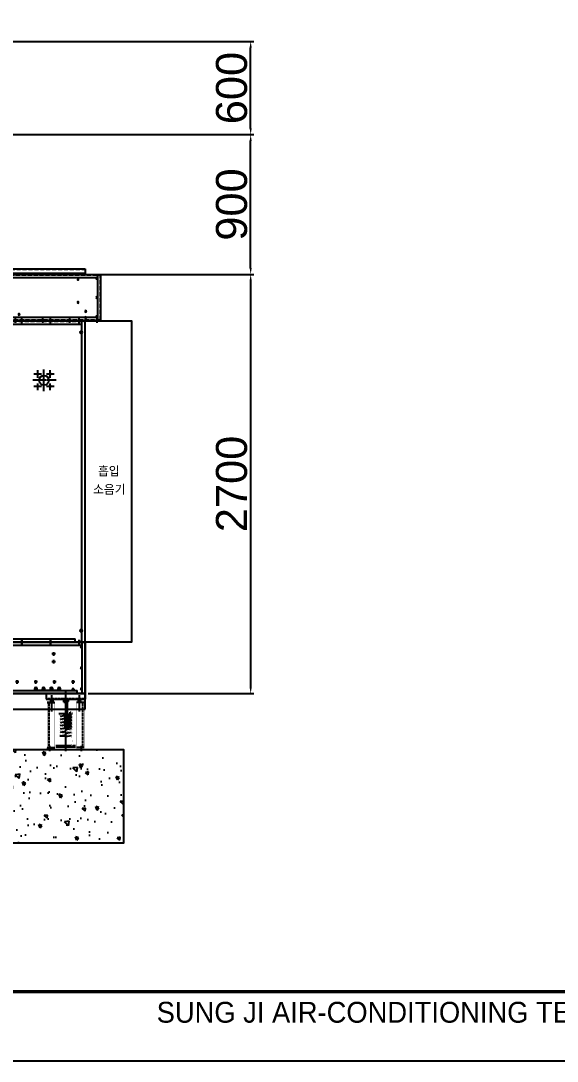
# Model space of a CAD drawing. Header units: millimetres. Extents: x 5461 to 24288, y 4498 to 17811.
# Drawn here: x 11286 to 14740, y 4498 to 11199 of the extents above; entities that cross this region are included whole.
import ezdxf
from ezdxf.enums import TextEntityAlignment as Align

# ---------------------------------------------------------------- set-up
doc = ezdxf.new("R2010")
doc.units = ezdxf.units.MM
doc.linetypes.add('CENTER', pattern=[65, 60, -2, 1, -2])
doc.linetypes.add('HIDDEN', pattern=[9.525, 6.35, -3.175])
doc.layers.get('Defpoints').update_dxf_attribs({"color": 161})
for name, color, linetype in [('2.위생-급수', 5, 'Continuous'), ('CENTER', 1, 'CENTER'), ('냉각탑_form', 1, 'Continuous'), ('냉각탑_text', 3, 'Continuous'), ('숨은선', 5, 'HIDDEN')]:
    doc.layers.add(name, color=color, linetype=linetype)
doc.styles.get("Standard").update_dxf_attribs({"font": 'arial.ttf'})
doc.styles.add('돋움', font='Dotum.ttf', dxfattribs={"width": 0.8})
doc.dimstyles.new('1.40', dxfattribs={"dimscale": 40, "dimtxt": 1, "dimasz": 1, "dimexe": 0.5, "dimexo": 0.5, "dimgap": 0.5, "dimtad": 1, "dimdec": 1, "dimzin": 9, "dimdsep": 46, "dimtxsty": 'Standard', "dimcen": 0, "dimclrd": 2, "dimclre": 2, "dimclrt": 3, "dimadec": 0, "dimazin": 0, "dimtfac": 1, "dimtdec": 1, "dimtmove": 1, "dimatfit": 3, "dimfxl": 1, "dimtolj": 1, "dimtzin": 0, "dimlwd": -1, "dimlwe": -1, "dimarcsym": 0})

# ---------------------------------------------------------------- blocks, each defined once
blk = doc.blocks.new('냉각탑form')
at = {"layer": 'Defpoints'}
blk.add_lwpolyline([(0, 297.07), (420.1, 297.07), (420.1, 0), (0, 0)], close=True, dxfattribs=at)
at = {"layer": '냉각탑_form', "const_width": 0.5}
blk.add_lwpolyline([(10, 287.07), (10, 10), (410.1, 10), (410.1, 287.07)], close=True, dxfattribs=at)
at = {"layer": '냉각탑_form', "style": '돋움'}
blk.add_text('SUNG JI AIR-CONDITIONING TECHNOLOGY CO. LTD', height=3.0007, dxfattribs=at).set_placement((149.5, 5.53))
blk = doc.blocks.new('A$C53C96C0B')
at = {"color": 7}
blk.add_circle((5.7, 6.7), 4.5, dxfattribs=at)
at = {"layer": 'CENTER'}
for p, q in [((11.5, 6.7), (0, 6.7)), ((0, 6.7), (11.5, 6.7)), ((5.7, 13.4), (5.7, 0))]:
    blk.add_line(p, q, dxfattribs=at)
blk = doc.blocks.new('12344')
at = {"color": 7}
for p, q in [((451297.3, 76523.3), (449914.3, 76523.3)), ((449914.3, 76523.3), (449914.3, 76225.3)), ((449934.3, 76523.3), (449934.3, 76225.3)), ((451277.3, 76503.3), (449934.3, 76503.3)), ((450966.3, 76523.3), (450964.3, 76523.3)), ((450966.3, 76523.3), (451297.3, 76523.3)), ((451277.3, 76225.3), (451277.3, 76523.3)), ((451297.3, 76225.3), (451297.3, 76523.3)), ((451014.3, 76225.3), (449914.3, 76225.3)), ((449914.3, 76225.3), (451297.3, 76225.3)), ((449934.3, 76245.3), (451277.3, 76245.3))]:
    blk.add_line(p, q, dxfattribs=at)
for centre in [(449939.3, 76498.3), (450060.3, 76492.3), (450818.3, 76492.3), (450939.3, 76498.3), (450991.3, 76498.3), (450991.3, 76448.3), (449939.3, 76374.3), (450060.3, 76342.3), (450818.3, 76342.3), (450939.3, 76374.3), (450010.3, 76285.3), (450868.3, 76285.3), (449939.3, 76250.3), (450010.3, 76245.3), (450868.3, 76245.3), (450939.3, 76250.3)]:
    blk.add_circle(centre, 4.5, dxfattribs=at)
at = {"layer": 'CENTER'}
for p, q in [((449945, 76498.3), (449933.5, 76498.3)), ((449933.5, 76498.3), (449945, 76498.3)), ((449939.3, 76505), (449939.3, 76491.6)), ((450066, 76492.3), (450054.5, 76492.3)), ((450054.5, 76492.3), (450066, 76492.3)), ((450060.3, 76499), (450060.3, 76485.6)), ((450824, 76492.3), (450812.5, 76492.3)), ((450812.5, 76492.3), (450824, 76492.3)), ((450818.3, 76499), (450818.3, 76485.6)), ((450945, 76498.3), (450933.5, 76498.3)), ((450933.5, 76498.3), (450945, 76498.3)), ((450939.3, 76505), (450939.3, 76491.6)), ((450997, 76498.3), (450985.5, 76498.3)), ((450985.5, 76498.3), (450997, 76498.3)), ((450991.3, 76505), (450991.3, 76491.6)), ((451291.8, 76498.3), (451306.8, 76498.3)), ((450997, 76448.3), (450985.5, 76448.3)), ((450985.5, 76448.3), (450997, 76448.3)), ((450991.3, 76455), (450991.3, 76441.6)), ((449945, 76374.3), (449933.5, 76374.3)), ((449933.5, 76374.3), (449945, 76374.3)), ((449939.3, 76381), (449939.3, 76367.6)), ((450066, 76342.3), (450054.5, 76342.3)), ((450054.5, 76342.3), (450066, 76342.3)), ((450060.3, 76349), (450060.3, 76335.6)), ((450824, 76342.3), (450812.5, 76342.3)), ((450812.5, 76342.3), (450824, 76342.3)), ((450818.3, 76349), (450818.3, 76335.6)), ((450945, 76374.3), (450933.5, 76374.3)), ((450933.5, 76374.3), (450945, 76374.3)), ((450939.3, 76381), (450939.3, 76367.6)), ((451291.8, 76374.3), (451306.8, 76374.3)), ((450016, 76285.3), (450004.5, 76285.3)), ((450004.5, 76285.3), (450016, 76285.3)), ((450010.3, 76292), (450010.3, 76278.6)), ((450862.5, 76285.3), (450874, 76285.3)), ((450874, 76285.3), (450862.5, 76285.3)), ((450868.3, 76292), (450868.3, 76278.6)), ((449945, 76250.3), (449933.5, 76250.3)), ((449933.5, 76250.3), (449945, 76250.3)), ((449939.3, 76257), (449939.3, 76243.6)), ((449939.3, 76240.1), (449939.3, 76210.6)), ((449939.3, 76240.1), (449939.3, 76210.6)), ((450016, 76245.3), (450004.5, 76245.3)), ((450004.5, 76245.3), (450016, 76245.3)), ((450010.3, 76252), (450010.3, 76238.6)), ((450114.3, 76240.1), (450114.3, 76210.6)), ((450114.3, 76240.1), (450114.3, 76210.6)), ((450289.3, 76240.1), (450289.3, 76210.6)), ((450289.3, 76240.1), (450289.3, 76210.6)), ((450464.3, 76240.1), (450464.3, 76210.6)), ((450464.3, 76240.1), (450464.3, 76210.6)), ((450639.3, 76240.1), (450639.3, 76210.6)), ((450639.3, 76240.1), (450639.3, 76210.6)), ((450814.3, 76240.1), (450814.3, 76210.6)), ((450814.3, 76240.1), (450814.3, 76210.6)), ((450862.5, 76245.3), (450874, 76245.3)), ((450874, 76245.3), (450862.5, 76245.3)), ((450868.3, 76252), (450868.3, 76238.6)), ((450945, 76250.3), (450933.5, 76250.3)), ((450933.5, 76250.3), (450945, 76250.3)), ((450939.3, 76257), (450939.3, 76243.6)), ((450989.3, 76240.1), (450989.3, 76210.6)), ((450989.3, 76240.1), (450989.3, 76210.6)), ((451041.3, 76240.1), (451041.3, 76210.6)), ((451157.3, 76240.1), (451157.3, 76210.6)), ((451273.3, 76240.1), (451273.3, 76210.6)), ((451291.8, 76250.3), (451306.8, 76250.3))]:
    blk.add_line(p, q, dxfattribs=at)
at = {"layer": '숨은선', "ltscale": 4}
for p, q in [((451297.3, 76521.3), (449914.3, 76521.3)), ((449916.3, 76523.3), (449916.3, 76225.3)), ((451295.3, 76225.3), (451295.3, 76523.3)), ((449914.3, 76227.3), (451297.3, 76227.3))]:
    blk.add_line(p, q, dxfattribs=at)
at = {"color": 7}
blk.add_blockref('A$C53C96C0B', (450433.5, 76258.6), dxfattribs=at)
blk = doc.blocks.new('A$C62F70F52')
at = {"color": 7}
blk.add_circle((11.4, 11.4), 4.5, dxfattribs=at)
at = {"layer": 'CENTER'}
for p, q in [((0, 11.4), (22.7, 11.4)), ((11.4, 0), (11.4, 22.7))]:
    blk.add_line(p, q, dxfattribs=at)
blk = doc.blocks.new('A$C689E714F')
at = {"layer": 'CENTER'}
blk.add_line((0, 29.5), (0, 0), dxfattribs=at)
blk = doc.blocks.new('A$C0D98618E')
for p, q in [((0, 0), (0, 330)), ((0, 0), (0, 330)), ((0, 330), (0, 0)), ((0, 0), (0, 330)), ((0, 0), (0, 330)), ((0, 330), (0, 0)), ((0, 330), (1262, 330)), ((20, 330), (20, 0)), ((20, 330), (20, 0)), ((20, 310), (1383, 310)), ((1363, 0), (1363, 310)), ((1333, 0), (0, 0)), ((1333, 0), (0, 0)), ((0, 0), (1333, 0)), ((1333, 20), (50, 20)), ((52, 0), (102, 0)), ((52, 0), (102, 0)), ((52, 0), (102, 0)), ((179, 20), (204.5, 20)), ((229.5, 20), (254.5, 20)), ((279.5, 20), (304.5, 20)), ((942, 0), (892, 0)), ((944, 0), (994, 0))]:
    blk.add_line(p, q)
at = {"color": 7}
for p, q in [((1383, 330), (0, 330)), ((0, 330), (0, 0)), ((1383, 330), (1383, 0)), ((1383, 0), (1383, 330)), ((0, 0), (50, 0)), ((50, 0), (50, 20)), ((1333, 0), (1333, 20)), ((1383, 0), (1333, 0))]:
    blk.add_line(p, q, dxfattribs=at)
for centre, radius in [((25, 300), 4.5), ((25, 165), 4.5), ((25, 30), 4.5), ((167, 30), 9), ((217, 30), 9), ((267, 30), 9), ((317, 30), 9)]:
    blk.add_circle(centre, radius)
at = {"layer": 'CENTER'}
for p, q in [((17.5, 300), (32.5, 300)), ((17.5, 300), (32.5, 300)), ((25, 307.5), (25, 292.5)), ((25, 307.5), (25, 292.5)), ((17.5, 165), (32.5, 165)), ((17.5, 165), (32.5, 165)), ((25, 172.5), (25, 157.5)), ((25, 172.5), (25, 157.5)), ((17.5, 30), (32.5, 30)), ((17.5, 30), (32.5, 30)), ((25, 37.5), (25, 22.5)), ((25, 37.5), (25, 22.5)), ((177, 30), (157, 30)), ((167, 40), (167, 20)), ((227, 30), (207, 30)), ((217, 40), (217, 20)), ((277, 30), (257, 30)), ((267, 40), (267, 20)), ((327, 30), (307, 30)), ((317, 40), (317, 20))]:
    blk.add_line(p, q, dxfattribs=at)
at = {"layer": '숨은선', "ltscale": 4}
for p, q in [((2, 330), (2, 2)), ((2, 330), (2, 2)), ((1381, 0), (1381, 330)), ((1248, 2), (0, 2)), ((1248, 2), (0, 2))]:
    blk.add_line(p, q, dxfattribs=at)
at = {"color": 7}
for name, p in [('A$C689E714F', (37.5, 315.4)), ('A$C689E714F', (222.5, 315.4)), ('A$C689E714F', (407.5, 315.4)), ('A$C689E714F', (592.5, 315.4)), ('A$C689E714F', (777.5, 315.4)), ('A$C689E714F', (962.5, 315.4)), ('A$C689E714F', (1039.5, 315.4)), ('A$C689E714F', (1224.5, 315.4)), ('A$C689E714F', (1345.5, 315.4)), ('A$C62F70F52', (190.6, 243.6)), ('A$C62F70F52', (190.6, 193.6)), ('A$C62F70F52', (533.6, 243.6)), ('A$C62F70F52', (533.6, 193.6)), ('A$C62F70F52', (876.6, 243.6)), ('A$C62F70F52', (876.6, 193.6)), ('A$C62F70F52', (65.6, 63.6)), ('A$C62F70F52', (185.6, 63.6)), ('A$C62F70F52', (305.6, 63.6)), ('A$C62F70F52', (425.6, 63.6)), ('A$C62F70F52', (545.6, 63.6)), ('A$C62F70F52', (665.6, 63.6)), ('A$C62F70F52', (785.6, 63.6)), ('A$C62F70F52', (905.6, 63.6)), ('A$C62F70F52', (957.6, 63.6)), ('A$C62F70F52', (1085.6, 63.6)), ('A$C62F70F52', (1213.6, 63.6)), ('A$C62F70F52', (1340.6, 63.6)), ('A$C62F70F52', (65.6, 13.6)), ('A$C62F70F52', (905.6, 13.6)), ('A$C62F70F52', (957.6, 13.6))]:
    blk.add_blockref(name, p, dxfattribs=at)
blk = doc.blocks.new('A$C0E7A176C')
for p, q in [((0.5, 371.5), (0.5, 334.3)), ((0.5, 371.5), (250.5, 371.5)), ((207.5, 320.8), (207.5, 339.3)), ((208.2, 339.3), (208.2, 314.8)), ((219.7, 339.3), (219.7, 314.8)), ((220.5, 320.8), (220.5, 339.3)), ((250.5, 371.5), (250.5, 334.3)), ((0.5, 334.3), (250.5, 334.3)), ((6.5, 314.8), (55.5, 314.8)), ((45, 320.8), (23.9, 320.8)), ((30.5, 320.8), (30.5, 334.3)), ((30.5, 320.8), (30.5, 334.3)), ((31.2, 334.3), (31.2, 320.8)), ((42.7, 334.3), (42.7, 320.8)), ((43.5, 320.8), (43.5, 334.3)), ((125.5, 321.1), (107.9, 321.1)), ((112, 334.3), (138.9, 334.3)), ((116.4, 331.2), (116.4, 321.1)), ((117.1, 320), (116.4, 321.1)), ((117.1, 320), (125.5, 320)), ((117.1, 320), (117.1, 310.1)), ((125.5, 321.1), (143.1, 321.1)), ((125.5, 321.1), (143.1, 321.1)), ((133.9, 320), (125.5, 320)), ((133.9, 320), (134.5, 321.1)), ((133.9, 320), (133.9, 310.1)), ((133.9, 310.1), (133.9, 237.5)), ((134.5, 310.1), (134.5, 238)), ((134.6, 331.2), (134.6, 321.1)), ((134.6, 321.1), (134.6, 331.2)), ((143.1, 321.1), (143.1, 331.2)), ((143.1, 321.1), (143.1, 331.2)), ((244.5, 314.8), (195.5, 314.8)), ((206, 320.8), (227.1, 320.8)), ((207.5, 320.8), (207.5, 334.3)), ((208.2, 334.3), (208.2, 320.8)), ((219.7, 334.3), (219.7, 320.8)), ((220.5, 320.8), (220.5, 334.3)), ((220.5, 320.8), (220.5, 334.3)), ((80.9, 243.1), (125.5, 243.1)), ((163.8, 237.1), (90.2, 223.8)), ((164.4, 217.4), (90.9, 204.1)), ((108.5, 238), (107.1, 243.1)), ((108.5, 238), (125.5, 238)), ((116.5, 220.3), (163.1, 229.2)), ((116.5, 200), (163.1, 208.8)), ((117.1, 228.7), (117.1, 220.4)), ((117.1, 208.9), (117.1, 200.1)), ((148.9, 246.3), (161.9, 248.7)), ((154.4, 253.3), (156.3, 253.3)), ((167.2, 243.1), (170.1, 243.1)), ((164.4, 197.1), (90.9, 183.8)), ((164.4, 176.7), (90.9, 163.4)), ((164.4, 156.4), (90.9, 143.1)), ((115.9, 166.2), (124.9, 166.2)), ((116.5, 179.6), (163.1, 188.4)), ((116.5, 168.1), (116.5, 165.5)), ((116.5, 159.2), (163.1, 168.1)), ((117.1, 189), (117.1, 179.7)), ((133.9, 166.2), (124.9, 166.2)), ((125.5, 139.7), (163.1, 146.1)), ((133.3, 171.1), (133.3, 165.5)), ((88.1, 98.6), (125.5, 98.6)), ((125.5, 126.1), (91.2, 120.2)), ((127.7, 104.3), (102, 98.5)), ((127.7, 104.3), (102.6, 98.6)), ((163.1, 98.5), (125.5, 92.9)), ((125.5, 94), (129.9, 93.7)), ((128.1, 117.4), (163.1, 123.4)), ((6.5, 23.5), (55.5, 23.5)), ((61.5, 35.6), (78.2, 35.6)), ((125.5, 29.1), (61.5, 29.1)), ((61.5, 29.1), (125.5, 29.1)), ((61.5, 29.1), (189.6, 29.1)), ((74.4, 29.1), (61.5, 29.1)), ((78.2, 37.4), (78.2, 35.6)), ((163.6, 35.6), (78.2, 35.6)), ((172.8, 37.4), (172.8, 35.6)), ((189.5, 35.6), (172.8, 35.6)), ((176.6, 29.1), (189.5, 29.1)), ((244.5, 23.5), (195.5, 23.5))]:
    blk.add_line(p, q)
at = {"linetype": 'HIDDEN'}
for p, q in [((0.5, 339.3), (250.5, 339.3)), ((17.5, 314.8), (17.5, 23.5)), ((233.5, 314.8), (233.5, 23.5)), ((78.2, 35.6), (61.5, 35.6)), ((172.8, 35.6), (189.5, 35.6))]:
    blk.add_line(p, q, dxfattribs=at)
at = {"linetype": 'CENTER'}
for p, q in [((214, 319.8), (214, 361.5)), ((214, 324.9), (214, 349.8)), ((72.6, 21.2), (72.6, 38.9)), ((178.4, 21.2), (178.4, 38.9))]:
    blk.add_line(p, q, dxfattribs=at)
at = {"color": 0}
for p, q in [((133.9, 309.1), (134.8, 310.1)), ((141.6, 238), (145.8, 242.3))]:
    blk.add_line(p, q, dxfattribs=at)
for points, const_width in [([(30.5, 320.8), (6.5, 320.8), (6.5, 23.5), (0.5, 23.5), (0.5, 9.5), (250.5, 9.5), (250.5, 23.5), (244.5, 23.5), (244.5, 320.8), (220.5, 320.8)], 1), ([(6.5, 320.8), (30.5, 320.8)], 1), ([(43.5, 320.8), (52.4, 320.8), (52.4, 314.8)], 1), ([(45, 320.8), (52.4, 320.8)], 1), ([(52.4, 320.8), (52.4, 314.8)], 1), ([(195.5, 314.8), (195.5, 23.5), (55.5, 23.5), (55.5, 314.8)], 1), ([(125.5, 310.1), (80.1, 310.1), (80.9, 243.1), (107.1, 243.1)], 0.68), ([(167.2, 251.6), (167.2, 243.1), (170, 243.1), (170.9, 310.1), (125.5, 310.1)], 0.68), ([(206, 320.8), (198.5, 320.8)], 1), ([(198.5, 320.8), (198.5, 314.8)], 1), ([(207.5, 320.8), (198.5, 320.8), (198.5, 314.8)], 1), ([(244.5, 320.8), (220.5, 320.8)], 1), ([(90.2, 235.3), (108.4, 238.6)], 0.898), ([(90.2, 223.8), (115.9, 222.7)], 0.898), ([(90.9, 215.6), (116.5, 220.3)], 0.898), ([(90.9, 204.1), (116.5, 203)], 0.898), ([(116.5, 228.5), (116.5, 220.3)], 0.562), ([(116.5, 208.8), (116.5, 200)], 0.562), ([(142.5, 238), (133.9, 238)], 0.898), ([(163.1, 208.8), (133.9, 210.6)], 0.898), ([(133.9, 238), (133.9, 223.6)], 0.73), ([(133.9, 211.9), (133.9, 203.3)], 0.73), ([(163.1, 229.2), (134.6, 230.9)], 0.898), ([(142.5, 238), (154.4, 253.3), (165.5, 253.3)], 0.68), ([(161.9, 248.7), (151.4, 249.4)], 0.898), ([(90.9, 195.3), (116.5, 200)], 0.898), ([(90.9, 183.8), (116.5, 182.7)], 0.898), ([(90.9, 174.9), (116.5, 179.6)], 0.898), ([(90.9, 163.4), (128.6, 161.8)], 0.898), ([(90.9, 154.6), (128.6, 161.4)], 0.898), ([(90.9, 143.1), (126.1, 139.8)], 0.898), ([(90.9, 133.4), (125.5, 139.7)], 0.898), ([(115.9, 166.2), (116.5, 165.5)], 0.73), ([(115.9, 167.9), (115.9, 166.2)], 0.562), ([(116.5, 188.9), (116.5, 179.6)], 0.562), ([(116.5, 165.5), (124.9, 165.5)], 0.562), ([(133.3, 165.5), (124.9, 165.5)], 0.562), ([(163.1, 146.1), (125.5, 149.6)], 0.898), ([(133.9, 166.2), (133.3, 165.5)], 0.562), ([(163.1, 188.4), (133.9, 190.2)], 0.898), ([(163.1, 168.1), (133.9, 169.9)], 0.898), ([(133.9, 191.6), (133.9, 182.9)], 0.73), ([(133.9, 171.2), (133.9, 166.2)], 0.73), ([(88.1, 98.6), (78.2, 98.6), (78.2, 37.4), (61.5, 37.4), (61.5, 29.1)], 0.898), ([(90.9, 119.8), (128.1, 117.4)], 0.898), ([(128.1, 117.4), (90.9, 109.4)], 0.898), ([(125.5, 126.1), (163.1, 123.4)], 0.898), ([(163.1, 98.5), (127.7, 104.3)], 0.898), ([(163.1, 99.5), (127.7, 104.3)], 0.898), ([(163, 98.6), (172.8, 98.6), (172.8, 37.4), (189.5, 37.4), (189.5, 29.1)], 0.898), ([(61.5, 29.1), (61.5, 23.5)], 0.898), ([(189.5, 29.1), (189.5, 23.5)], 0.898)]:
    blk.add_lwpolyline(points, dxfattribs=dict(const_width=const_width))
for points in [[(112, 334.3, 0.898, 0.898, 0.322657), (107.9, 331.2, 0.898, 0.898, 0), (107.9, 321.1, 0.898, 0.898, 0), (116.4, 321.1, 0.562, 0.562, 0), (116.4, 310.1, 0.562, 0.562, 0)], [(134.5, 310.1, 0.562, 0.562, 0), (134.5, 321.1, 0.898, 0.898, 0), (143.1, 321.1, 0.898, 0.898, 0), (143.1, 331.2, 0.898, 0.898, 0.322657), (138.9, 334.3, 0.898, 0.898, -0.322657)]]:
    blk.add_lwpolyline(points, format="xyseb")
for points, const_width in [([(90.2, 235.3, 0.725116), (90.2, 223.8, 0.725116)], 0.898), ([(90.9, 215.6, 0.725116), (90.9, 204.1, 0.725116)], 0.898), ([(133.3, 231.6), (161.9, 236.4, 0.664207), (161.9, 248.7, 0.63815)], 0.898), ([(133.3, 231.6), (161.9, 236.4, 0.562661), (163.6, 247.7, 0.562661)], 0.898), ([(134.6, 212), (163.1, 216.8, 0.664207), (163.1, 229.2, 0.63815)], 0.898), ([(134.6, 191.7), (163.1, 196.4, 0.664207), (163.1, 208.8, 0.63815)], 0.898), ([(167.2, 251.6, 0.414214), (165.5, 253.3, 0.414214)], 0.68), ([(90.9, 195.3, 0.725116), (90.9, 183.8, 0.725116)], 0.898), ([(90.9, 174.9, 0.725116), (90.9, 163.4, 0.725116)], 0.898), ([(90.9, 154.6, 0.725116), (90.9, 143.1, 0.725116)], 0.898), ([(125.5, 126.1), (163.1, 134.6, 0.712533), (163.1, 146.1, 0.643566)], 0.898), ([(125.5, 149.5), (163.1, 155.7, 0.664207), (163.1, 168.1, 0.63815)], 0.898), ([(133.3, 171.1), (163.1, 176.1, 0.664207), (163.1, 188.4)], 0.898), ([(90.9, 133.4, 0.611938), (90.9, 119.8, 0.611938)], 0.898), ([(90.9, 109.4, 0.495188), (88.4, 98.2, 0.495188)], 0.898), ([(163.1, 123.4, -0.712533), (163.1, 111.8), (127.7, 104.3)], 0.898), ([(163.6, 35.6, 0.123757), (163.1, 98.5, 0.60596)], 0.898)]:
    blk.add_lwpolyline(points, format="xyb", dxfattribs=dict(const_width=const_width))
for centre, radius, start, end in [((112.1, 329.8), 4.44, 17.21844, 162.78156), ((125.6, 319.1), 15.2, 90.48284, 127.3884), ((125.4, 319.1), 15.2, 52.6116, 89.51716), ((138.8, 329.8), 4.44, 17.21844, 162.78156)]:
    blk.add_arc(centre, radius, start, end)
at = {"layer": 'CENTER'}
for p, q in [((37, 256.6), (37, 361.5)), ((125.5, 382.3), (125.5, 0.1)), ((214, 256.6), (214, 361.5)), ((23, 0), (23, 35.2)), ((228, 0), (228, 35.2))]:
    blk.add_line(p, q, dxfattribs=at)
blk = doc.blocks.new('*D122')
at = {"color": 2, "transparency": 16777216}
for p, q in [((11819.4, 9565.9), (12785.9, 9565.9)), ((12765.9, 9525.9), (12765.9, 6905.9)), ((11719.4, 6865.9), (12785.9, 6865.9))]:
    blk.add_line(p, q, dxfattribs=at)
for points in [[(12759.2, 9525.9), (12772.6, 9525.9), (12765.9, 9565.9)], [(12759.2, 6905.9), (12772.6, 6905.9), (12765.9, 6865.9)]]:
    blk.add_solid(points, dxfattribs=at)
at = {"layer": 'Defpoints', "color": 0, "transparency": 16777216}
for p in [(11799.4, 9565.9), (11699.4, 6865.9), (12765.9, 6865.9)]:
    blk.add_point(p, dxfattribs=at)
at = {"color": 3, "transparency": 16777216, "insert": (12643.8, 8215.9), "char_height": 200, "attachment_point": 5, "rotation": 90}
blk.add_mtext('\\A1;2700', dxfattribs=at)
blk = doc.blocks.new('_DotSmall')
at = {"color": 0, "linetype": 'ByBlock', "const_width": 0.5}
blk.add_lwpolyline([(-0.0625, 0, 1), (0.0625, 0, 1)], format="xyb", close=True, dxfattribs=at)
blk = doc.blocks.new('*D119')
at = {"color": 2, "transparency": 16777216}
for p, q in [((10668.9, 10465.9), (12785.9, 10465.9)), ((12765.9, 9605.9), (12765.9, 10425.9)), ((10668.9, 9565.9), (12785.9, 9565.9))]:
    blk.add_line(p, q, dxfattribs=at)
for points in [[(12759.2, 10425.9), (12772.6, 10425.9), (12765.9, 10465.9)], [(12759.2, 9605.9), (12772.6, 9605.9), (12765.9, 9565.9)]]:
    blk.add_solid(points, dxfattribs=at)
at = {"layer": 'Defpoints', "color": 0, "transparency": 16777216}
for p in [(10648.9, 10465.9), (12765.9, 10465.9), (10648.9, 9565.9)]:
    blk.add_point(p, dxfattribs=at)
at = {"color": 3, "transparency": 16777216, "insert": (12643.8, 10015.9), "char_height": 200, "attachment_point": 5, "rotation": 90}
blk.add_mtext('\\A1;900', dxfattribs=at)
blk = doc.blocks.new('*D120')
at = {"color": 2, "transparency": 16777216}
for p, q in [((10668.9, 11065.9), (12785.9, 11065.9)), ((12765.9, 10505.9), (12765.9, 11025.9)), ((10668.9, 10465.9), (12785.9, 10465.9))]:
    blk.add_line(p, q, dxfattribs=at)
for points in [[(12759.2, 11025.9), (12772.6, 11025.9), (12765.9, 11065.9)], [(12759.2, 10505.9), (12772.6, 10505.9), (12765.9, 10465.9)]]:
    blk.add_solid(points, dxfattribs=at)
at = {"layer": 'Defpoints', "color": 0, "transparency": 16777216}
for p in [(10648.9, 11065.9), (12765.9, 11065.9), (10648.9, 10465.9)]:
    blk.add_point(p, dxfattribs=at)
at = {"color": 3, "transparency": 16777216, "insert": (12643.8, 10765.9), "char_height": 200, "attachment_point": 5, "rotation": 90}
blk.add_mtext('\\A1;600', dxfattribs=at)

msp = doc.modelspace()

# ---------------------------------------------------------------- hatches: boundary and pattern name
h = msp.add_hatch()
h.set_pattern_fill('AR-CONC', color=8, scale=1.28, angle=90)
h.set_pattern_definition([(140, (-13895.98, 7811.35), (20.402, 233.1964), [24.384, -268.224]), (85, (-13895.98, 7811.35), (-244.5528, -45.1116), [19.5072, -214.58]), (190.4514, (-13894.28, 7830.78), (-224.1507, 188.0848), [20.7232, -227.9555]), (136.1842, (-13961, 7811.35), (53.8142, 346.9812), [36.576, -402.336]), (186.6356, (-13956.52, 7840.26), (-316.7054, 303.8773), [31.085, -341.9336]), (81.1842, (-13961, 7811.35), (-316.7054, 303.8773), [29.2608, -321.8685]), (111, (-13944.75, 7843.86), (130.8995, 194.0664), [24.384, -268.224]), (56, (-13944.75, 7843.86), (-235.7606, 79.1066), [19.5072, -214.5792]), (161.4514, (-13933.84, 7860.03), (-104.8611, 273.173), [20.7232, -227.9551]), (127.5, (-13895.98, 7811.35), (-108.23045, 3.9534), [0, -211.97824, 0, -217.8304, 0, -215.392]), (97.5, (-13895.98, 7811.35), (-128.23114, 85.52917), [0, -124.19584, 0, -207.10144, 0, -82.0928]), (57.5, (-13895.98, 7738.85), (7.3328, 173.55596), [0, -81.28, 0, -253.5936, 0, -336.4992]), (47.5, (-13895.98, 7706.34), (-32.5459, 189.60535), [0, -105.664, 0, -168.4122, 0, -238.9632])])
h.paths.add_polyline_path([(7049.39, 6503.91), (7049.39, 5903.91), (11949.39, 5903.91), (11949.39, 6503.91)])

# ---------------------------------------------------------------- linework, layer by layer
for p, q in [((10649.4, 9600.68), (11699.4, 9600.68)), ((11699.4, 9600.68), (11699.4, 9570.68)), ((10699.41, 9265.91), (11699.41, 9265.91)), ((11679.41, 7197.91), (11679.41, 9265.91)), ((11699.41, 7197.91), (11699.41, 9265.91)), ((10719.41, 9245.91), (11679.41, 9245.91)), ((10699.41, 7197.91), (11699.41, 7197.91)), ((10769.41, 7217.91), (11635.38, 7217.91)), ((11635.38, 7199.91), (11635.38, 7217.91)), ((11635.38, 7199.91), (11679.41, 7199.91)), ((11679.41, 7199.91), (11679.41, 7217.91))]:
    msp.add_line(p, q)
at = {"color": 7}
msp.add_line((11699.4, 9570.68), (10649.4, 9570.68), dxfattribs=at)
at = {"color": 4}
for p, q in [((11699.39, 6765.91), (11699.39, 6865.91)), ((7299.39, 6765.91), (11699.39, 6765.91))]:
    msp.add_line(p, q, dxfattribs=at)
at = {"color": 8}
msp.add_lwpolyline([(7049.39, 6503.91), (7049.39, 5903.91), (11949.39, 5903.91), (11949.39, 6503.91)], close=True, dxfattribs=at)
at = {"color": 7}
for centre, radius in [((11674.41, 9192.91), 7), ((11434.96, 8883.96), 31), ((11674.41, 7270.91), 7)]:
    msp.add_circle(centre, radius, dxfattribs=at)
for centre in [(11394.96, 8923.96), (11474.96, 8923.96), (11394.96, 8843.96), (11474.96, 8843.96)]:
    msp.add_circle(centre, 4.5)
at = {"layer": '2.위생-급수', "color": 4}
msp.add_lwpolyline([(11699.41, 9265.91), (11999.41, 9265.91), (11999.41, 7197.91), (11699.41, 7197.91)], close=True, dxfattribs=at)
at = {"layer": 'CENTER'}
for p, q in [((11291.91, 9251.93), (11291.91, 9281.45)), ((11476.91, 9251.93), (11476.91, 9281.45)), ((11661.91, 9251.93), (11661.91, 9281.45)), ((11674.41, 9204.29), (11674.41, 9181.54)), ((11419.46, 8923.96), (11370.46, 8923.96)), ((11394.96, 8899.46), (11394.96, 8948.46)), ((11434.96, 8813.96), (11434.96, 8953.96)), ((11499.46, 8923.96), (11450.46, 8923.96)), ((11474.96, 8899.46), (11474.96, 8948.46)), ((11513.38, 8883.96), (11363.38, 8883.96)), ((11394.96, 8818.96), (11394.96, 8863.46)), ((11474.96, 8818.96), (11474.96, 8863.46)), ((11419.46, 8843.96), (11370.46, 8843.96)), ((11499.46, 8843.96), (11450.46, 8843.96)), ((11685.78, 7270.91), (11663.03, 7270.91)), ((11674.41, 7259.54), (11674.41, 7282.29)), ((11291.91, 7181.93), (11291.91, 7211.45)), ((11476.91, 7181.93), (11476.91, 7211.45)), ((11661.91, 7181.93), (11661.91, 7211.45))]:
    msp.add_line(p, q, dxfattribs=at)
at = {"layer": '숨은선', "ltscale": 4}
for p, q in [((10649.4, 9598.68), (11699.4, 9598.68)), ((10649.4, 9572.68), (11699.4, 9572.68)), ((10701.41, 9263.91), (11697.41, 9263.91))]:
    msp.add_line(p, q, dxfattribs=at)

# ---------------------------------------------------------------- block references
at = {"xscale": -1}
for name, p in [('12344', (461713.66, -66957.42)), ('A$C0D98618E', (11699.39, 6865.91))]:
    msp.add_blockref(name, p, dxfattribs=at)
msp.add_blockref('A$C0E7A176C', (11448.9, 6494.4))
at = {"layer": '냉각탑_form', "xscale": 44.81496336462379, "yscale": 44.81496336462379, "zscale": 44.81496336462379}
msp.add_blockref('냉각탑form', (5460.79, 4497.92), dxfattribs=at)

# ---------------------------------------------------------------- texts
at = {"layer": '냉각탑_text', "style": '돋움'}
for s, p in [('흡입', (11852.35, 8298.91)), ('소음기', (11855.4, 8180.62))]:
    msp.add_text(s, height=55.657, dxfattribs=at).set_placement(p, align=Align.MIDDLE_CENTER)

# ---------------------------------------------------------------- dimensions: what is measured, and where the dimension line sits
at = {"color": 7}
for base, p1, p2, picture, middle in [((12765.89, 11065.91), (10648.88, 10465.91), (10648.88, 11065.91), '*D120', (12643.77, 10765.91)), ((12765.89, 10465.91), (10648.88, 9565.91), (10648.88, 10465.91), '*D119', (12643.77, 10015.91)), ((12765.89, 6865.91), (11799.4, 9565.91), (11699.39, 6865.91), '*D122', (12643.77, 8215.91))]:
    dim = msp.add_linear_dim(base=base, p1=p1, p2=p2, angle=90, dimstyle='1.40', override={"dimtxt": 5, "dimblk1": 'DotSmall', "dimfxl": 1.25}, dxfattribs=at)
    dim.commit()
    dim.dimension.update_dxf_attribs({"geometry": picture, "text_midpoint": middle})

doc.saveas('drawing.dxf')
